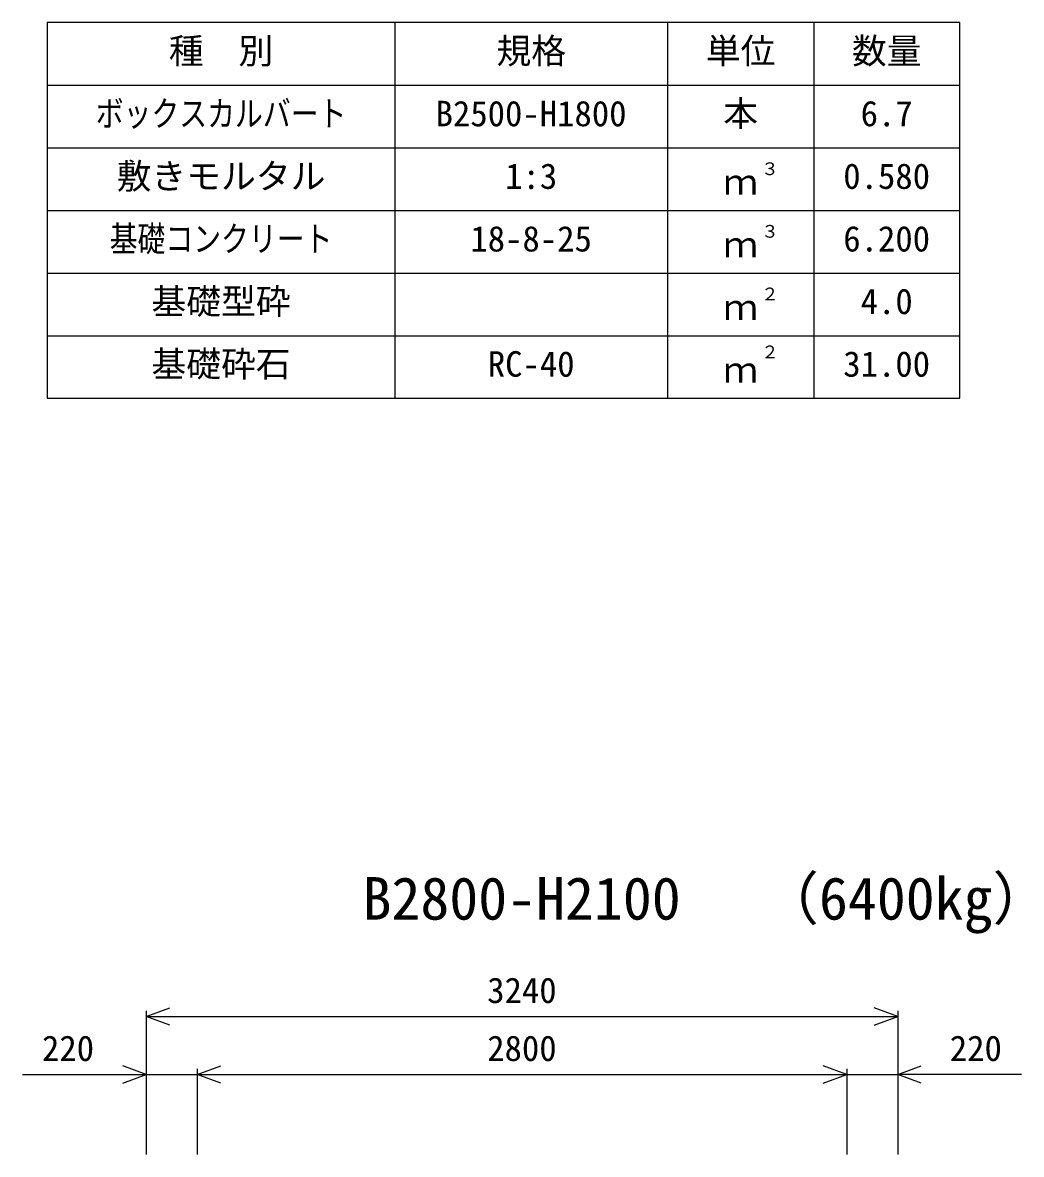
# Model space of a CAD drawing. Units: millimetres, scale not verified. Extents: x -100800 to 100800, y -35640 to 35640.
# Drawn here: x 41566 to 45872, y 268 to 5149 of the extents above; entities that cross this region are included whole.
import ezdxf
from ezdxf.enums import TextEntityAlignment as Align

# ---------------------------------------------------------------- set-up
doc = ezdxf.new("R2010")
doc.units = ezdxf.units.MM
doc.header["$LTSCALE"] = 120
for name, color, linetype, lineweight in [('0-0_DIM', 7, 'Continuous', 25), ('0-3_HYO', 3, 'Continuous', 25), ('0-4_HYO2', 4, 'Continuous', 25), ('0-7_TXT', 7, 'Continuous', 25)]:
    doc.layers.add(name, color=color, linetype=linetype, lineweight=lineweight)
doc.styles.add('ＭＳ ゴシック', font='')
doc.styles.get('ＭＳ ゴシック').set_extended_font_data('MS Gothic')

msp = doc.modelspace()

# ---------------------------------------------------------------- linework, layer by layer
at = {"layer": '0-0_DIM'}
for p, q in [((42099.1, 886.6), (42099.1, 268)), ((45339.1, 886.6), (45339.1, 268)), ((42099.1, 862.6), (45339.1, 862.6)), ((42319.1, 636.6), (42319.1, 268)), ((45119.1, 636.6), (45119.1, 268)), ((41566.4, 612.6), (42099.1, 612.6)), ((45871.8, 612.6), (45339.1, 612.6))]:
    msp.add_line(p, q, dxfattribs=at)
for points in [[(42200.6, 825.7), (42099.1, 862.6), (42200.6, 899.6)], [(45237.6, 825.7), (45339.1, 862.6), (45237.6, 899.6)], [(41997.6, 575.7), (42099.1, 612.6), (41997.6, 649.6)], [(42420.6, 575.7), (42319.1, 612.6), (42420.6, 649.6)], [(45017.6, 575.7), (45119.1, 612.6), (45017.6, 649.6)], [(45440.6, 575.7), (45339.1, 612.6), (45440.6, 649.6)], [(42099.1, 612.6), (42319.1, 612.6), (45119.1, 612.6), (45339.1, 612.6)]]:
    msp.add_lwpolyline(points, dxfattribs=at)
at = {"layer": '0-3_HYO'}
for p, q in [((43171.6, 5148.6), (43171.6, 3528.6)), ((44346.6, 5148.6), (44346.6, 3528.6)), ((44976.6, 5148.6), (44976.6, 3528.6)), ((41671.6, 4878.6), (45606.6, 4878.6))]:
    msp.add_line(p, q, dxfattribs=at)
msp.add_lwpolyline([(41671.6, 3528.6), (45606.6, 3528.6), (45606.6, 5148.6), (41671.6, 5148.6)], close=True, dxfattribs=at)
at = {"layer": '0-4_HYO2'}
for p, q in [((41671.6, 4608.6), (45606.6, 4608.6)), ((41671.6, 4338.6), (45606.6, 4338.6)), ((41671.6, 4068.6), (45606.6, 4068.6)), ((41671.6, 3798.6), (45606.6, 3798.6))]:
    msp.add_line(p, q, dxfattribs=at)

# ---------------------------------------------------------------- texts
at = {"layer": '0-0_DIM', "style": 'ＭＳ ゴシック'}
for s, p in [('3240', (43569.1, 887.6)), ('220', (41649.8, 637.6)), ('2800', (43569.1, 637.6)), ('220', (45563.4, 637.6))]:
    msp.add_text(s, height=110, dxfattribs=at).set_placement(p, align=Align.BOTTOM_LEFT)
at = {"layer": '0-7_TXT', "style": 'ＭＳ ゴシック'}
for s, height, p in [('種\u3000別', 110, (42196.6, 4938.6)), ('規格', 110, (43609.1, 4938.6)), ('単位', 110, (44511.6, 4938.6)), ('数量', 110, (45141.6, 4938.6)), ('B2500-H1800', 110, (43346.6, 4668.6)), ('本', 110, (44586.6, 4668.6)), ('6.7', 110, (45179.1, 4668.6)), ('敷きモルタル', 110, (41971.6, 4398.6)), ('1:3', 110, (43646.6, 4398.6)), ('３', 55, (44750.5, 4474.5)), ('0.580', 110, (45104.1, 4398.6)), ('ｍ', 110, (44586.6, 4373.6)), ('18-8-25', 110, (43496.6, 4128.6)), ('３', 55, (44750.5, 4204.5)), ('6.200', 110, (45104.1, 4128.6)), ('ｍ', 110, (44586.6, 4103.6)), ('基礎型砕', 110, (42121.6, 3858.6)), ('２', 55, (44750.5, 3934.5)), ('4.0', 110, (45179.1, 3858.6)), ('ｍ', 110, (44586.6, 3833.6)), ('基礎砕石', 110, (42121.6, 3588.6)), ('RC-40', 110, (43571.6, 3588.6)), ('２', 55, (44750.5, 3684.5)), ('31.00', 110, (45104.1, 3588.6)), ('ｍ', 110, (44586.6, 3563.6)), ('（6400kg）', 183.3, (44749.3, 1225.3)), ('B2800-H2100', 183.3, (43031.6, 1225.3))]:
    msp.add_text(s, height=height, dxfattribs=at).set_placement(p, align=Align.BOTTOM_LEFT)
at = {"layer": '0-7_TXT', "style": 'ＭＳ ゴシック', "width": 0.8}
for s, p in [('ボックスカルバート', (41881.6, 4668.6)), ('基礎コンクリート', (41941.6, 4128.6))]:
    msp.add_text(s, height=110, dxfattribs=at).set_placement(p, align=Align.BOTTOM_LEFT)

doc.saveas('drawing.dxf')
